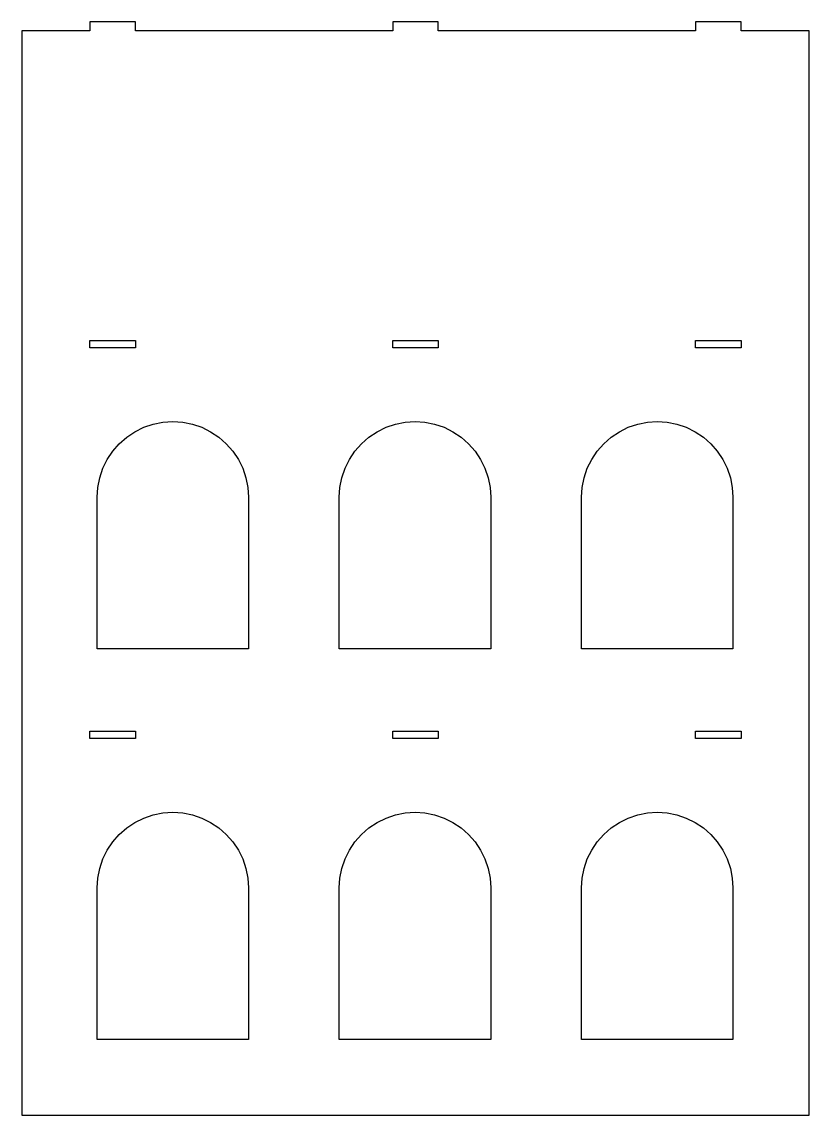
# Model space of a CAD drawing. Header units: millimetres. Extents: x 59308 to 59828, y 40551 to 41273.
import ezdxf

# ---------------------------------------------------------------- set-up
doc = ezdxf.new("R2010")
doc.units = ezdxf.units.MM
doc.layers.add('Layer3', color=31, linetype='Continuous')

msp = doc.modelspace()

# ---------------------------------------------------------------- linework, layer by layer
at = {"layer": 'Layer3'}
for points in [[(59827.74, 41267.03), (59782.74, 41267.03), (59782.74, 41273.03), (59752.74, 41273.03), (59752.74, 41267.03), (59582.74, 41267.03), (59582.74, 41273.03), (59552.74, 41273.03), (59552.74, 41267.03), (59382.74, 41267.03), (59382.74, 41273.03), (59352.74, 41273.03), (59352.74, 41267.03), (59307.74, 41267.03), (59307.74, 40551.11), (59827.74, 40551.11)], [(59382.74, 41062.72), (59382.74, 41057.72), (59352.74, 41057.72), (59352.74, 41062.72)], [(59552.74, 41062.72), (59582.74, 41062.72), (59582.74, 41057.72), (59552.74, 41057.72)], [(59752.74, 41062.72), (59782.74, 41062.72), (59782.74, 41057.72), (59752.74, 41057.72)], [(59432.43, 41002.41), (59437.87, 40998.78), (59442.79, 40994.47), (59447.1, 40989.55), (59450.73, 40984.11), (59453.63, 40978.25), (59455.73, 40972.05), (59457, 40965.64), (59457.43, 40959.11), (59457.43, 40859.11), (59357.43, 40859.11), (59357.43, 40959.11), (59357.86, 40965.64), (59359.14, 40972.05), (59361.24, 40978.25), (59364.13, 40984.11), (59367.76, 40989.55), (59372.08, 40994.47), (59376.99, 40998.78), (59382.43, 41002.41), (59388.3, 41005.31), (59394.49, 41007.41), (59400.91, 41008.69), (59407.43, 41009.11), (59413.96, 41008.69), (59420.37, 41007.41), (59426.57, 41005.31)], [(59554.49, 41007.41), (59560.91, 41008.69), (59567.43, 41009.11), (59573.96, 41008.69), (59580.37, 41007.41), (59586.57, 41005.31), (59592.43, 41002.41), (59597.87, 40998.78), (59602.79, 40994.47), (59607.1, 40989.55), (59610.73, 40984.11), (59613.63, 40978.25), (59615.73, 40972.05), (59617, 40965.64), (59617.43, 40959.11), (59617.43, 40859.11), (59517.43, 40859.11), (59517.43, 40959.11), (59517.86, 40965.64), (59519.14, 40972.05), (59521.24, 40978.25), (59524.13, 40984.11), (59527.76, 40989.55), (59532.08, 40994.47), (59536.99, 40998.78), (59542.43, 41002.41), (59548.3, 41005.31)], [(59687.76, 40989.55), (59692.08, 40994.47), (59696.99, 40998.78), (59702.43, 41002.41), (59708.3, 41005.31), (59714.49, 41007.41), (59720.91, 41008.69), (59727.43, 41009.11), (59733.96, 41008.69), (59740.37, 41007.41), (59746.57, 41005.31), (59752.43, 41002.41), (59757.87, 40998.78), (59762.79, 40994.47), (59767.1, 40989.55), (59770.73, 40984.11), (59773.63, 40978.25), (59775.73, 40972.05), (59777, 40965.64), (59777.43, 40959.11), (59777.43, 40859.11), (59677.43, 40859.11), (59677.43, 40959.11), (59677.86, 40965.64), (59679.14, 40972.05), (59681.24, 40978.25), (59684.13, 40984.11)], [(59382.74, 40804.72), (59382.74, 40799.72), (59352.74, 40799.72), (59352.74, 40804.72)], [(59552.74, 40804.72), (59582.74, 40804.72), (59582.74, 40799.72), (59552.74, 40799.72)], [(59752.74, 40804.72), (59782.74, 40804.72), (59782.74, 40799.72), (59752.74, 40799.72)], [(59420.37, 40749.41), (59426.57, 40747.31), (59432.43, 40744.41), (59437.87, 40740.78), (59442.79, 40736.47), (59447.1, 40731.55), (59450.73, 40726.11), (59453.63, 40720.25), (59455.73, 40714.05), (59457, 40707.64), (59457.43, 40701.11), (59457.43, 40601.11), (59357.43, 40601.11), (59357.43, 40701.11), (59357.86, 40707.64), (59359.14, 40714.05), (59361.24, 40720.25), (59364.13, 40726.11), (59367.76, 40731.55), (59372.08, 40736.47), (59376.99, 40740.78), (59382.43, 40744.41), (59388.3, 40747.31), (59394.49, 40749.41), (59400.91, 40750.69), (59407.43, 40751.11), (59413.96, 40750.69)], [(59560.91, 40750.69), (59567.43, 40751.11), (59573.96, 40750.69), (59580.37, 40749.41), (59586.57, 40747.31), (59592.43, 40744.41), (59597.87, 40740.78), (59602.79, 40736.47), (59607.1, 40731.55), (59610.73, 40726.11), (59613.63, 40720.25), (59615.73, 40714.05), (59617, 40707.64), (59617.43, 40701.11), (59617.43, 40601.11), (59517.43, 40601.11), (59517.43, 40701.11), (59517.86, 40707.64), (59519.14, 40714.05), (59521.24, 40720.25), (59524.13, 40726.11), (59527.76, 40731.55), (59532.08, 40736.47), (59536.99, 40740.78), (59542.43, 40744.41), (59548.3, 40747.31), (59554.49, 40749.41)], [(59702.43, 40744.41), (59708.3, 40747.31), (59714.49, 40749.41), (59720.91, 40750.69), (59727.43, 40751.11), (59733.96, 40750.69), (59740.37, 40749.41), (59746.57, 40747.31), (59752.43, 40744.41), (59757.87, 40740.78), (59762.79, 40736.47), (59767.1, 40731.55), (59770.73, 40726.11), (59773.63, 40720.25), (59775.73, 40714.05), (59777, 40707.64), (59777.43, 40701.11), (59777.43, 40601.11), (59677.43, 40601.11), (59677.43, 40701.11), (59677.86, 40707.64), (59679.14, 40714.05), (59681.24, 40720.25), (59684.13, 40726.11), (59687.76, 40731.55), (59692.08, 40736.47), (59696.99, 40740.78)]]:
    msp.add_lwpolyline(points, close=True, dxfattribs=at)

doc.saveas('drawing.dxf')
